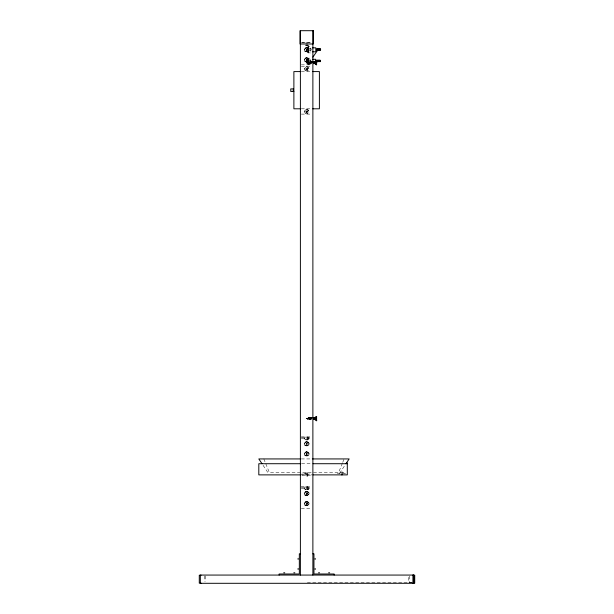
<?xml version="1.0" encoding="UTF-8"?>
<svg xmlns="http://www.w3.org/2000/svg" width="614" height="614" viewBox="0 0 614 614"><rect width="100%" height="100%" fill="white"/><g stroke="black" fill="none" stroke-linecap="round" stroke-linejoin="round"><path stroke-width="0.46" stroke-dasharray="3.07 2.3" d="M308.543 61.699C307.829 60.456 309.233 65.214 309.963 62.26C310.607 61.285 311.006 65.115 311.49 62.474C311.528 62.567 308.205 65.053 305.964 62.705C310.208 61.484 307.407 63.035 306.578 62.843C307.353 61.277 308.144 64.777 308.55 61.96M308.573 418.548L308.428 417.343L307.675 419.047L307.046 418.234L305.964 418.548L310.999 419.347L311.544 417.927L310.577 419.331L309.694 417.819L308.972 419.331L308.312 417.52M308.182 62.068C308.558 63.135 306.877 63.825 308.059 63.158M308.428 418.027C307.645 418.771 307.491 420.183 308.619 417.766C309.379 421.526 310.208 415.594 311.006 419.331M308.312 61.684L308.428 62.191M342.366 463.255L338.529 472.757L269.439 472.757L265.601 463.255M342.712 462.388L344.109 458.934M310.362 62.091C309.433 60.034 309.517 66.343 308.573 62.712M311.597 61.461C310.385 67.456 310.538 59.251 308.811 63.342M310.362 417.927C309.433 415.716 309.74 421.396 308.811 419.178M311.597 417.297L310.791 419.815L310.415 419.178M309.617 62.091L309.909 61.523M309.272 63.91L309.563 63.342M311.221 62.091L311.513 61.523M310.876 63.91L311.168 63.342M309.617 417.927L309.909 417.359M309.272 419.753L309.563 419.178M311.221 417.927L311.513 417.359M310.876 419.753L311.168 419.178M307.583 419.124C306.202 417.973 306.739 418.211 308.059 418.994M307.86 63.465L307.23 62.329L306.455 62.858M307.86 419.301L307.522 418.955M339.588 473.287L344.907 465.312M307.944 46.802L307.875 52.681L310.761 53.011L310.761 46.595L307.944 46.802L307.944 52.804M307.944 58.292L307.875 64.171L310.761 64.493L310.761 58.084L307.944 58.292L307.944 64.286M306.455 418.694L308.604 417.758M307.837 51.668L308.366 51.131M307.837 63.15L308.366 62.62M305.511 439.808L307.468 439.962L308.88 438.741M305.511 473.018L304.475 474.085M344.093 473.287C343.541 471.552 340.233 471.552 339.688 473.287M308.558 439.325L307.844 439.808M304.805 473.494L307.468 472.864L308.88 474.085M305.488 489.496L307.476 489.65L308.888 488.429M340.01 472.696L340.724 472.22M308.182 489.289L308.535 489.02L307.852 489.496L308.22 489.289M307.445 45.451L307.814 45.236L304.774 45.236L305.488 45.72L304.774 45.236M307.821 45.72L308.535 45.236L307.437 45.873L305.112 45.451M311.797 61.914L308.274 62.045M308.274 417.881L311.797 417.75M306.885 62.574L307.153 62.459M306.355 47.501C298.55 55.13 316.387 50.356 305.81 47.646C299.924 54.968 315.051 50.793 306.371 47.501A2.218 2.218 0 0 0 306.371 51.898M306.355 57.593C298.55 65.222 316.379 60.456 305.81 57.747C299.924 65.069 315.059 60.886 306.371 57.601A2.218 2.218 0 0 0 306.371 61.999M306.386 441.589C298.573 449.218 316.41 444.444 305.833 441.735C299.954 449.057 315.082 444.881 306.394 441.589A2.218 2.218 0 0 0 306.394 445.987M306.386 451.681C298.573 459.31 316.41 454.544 305.833 451.835C299.954 459.149 315.082 454.982 306.394 451.689A2.218 2.218 0 0 0 306.394 456.087M306.355 491.277C298.55 498.906 316.387 494.14 305.81 491.43C299.924 498.745 315.051 494.577 306.371 491.284A2.218 2.218 0 0 0 306.371 495.682M306.355 501.377C298.55 509.006 316.387 504.232 305.81 501.531C299.924 508.845 315.051 504.67 306.371 501.377A2.218 2.218 0 0 0 306.371 505.775M306.394 66.742C298.627 73.219 315.542 71.001 306.394 66.742A2.218 2.218 0 0 0 306.386 71.14M306.394 109.261C298.627 115.739 315.542 113.521 306.394 109.261A2.218 2.218 0 0 0 306.386 113.659M308.136 62.144L308.75 62.075M307.253 418.211L307.153 418.295M308.136 417.988L308.619 417.858M292.064 90.496L292.064 89.897M308.028 62.398L311.152 62.352M301.374 42.604L311.897 42.604M302.057 42.842L311.221 42.842M305.749 42.919L306.808 42.919M308.366 48.744L311.152 48.744M310.761 49.803L312.089 49.803M308.366 50.87L311.152 50.87M308.366 60.226L311.152 60.226M310.761 61.285L312.089 61.285M301.297 64.846L311.927 64.846M301.32 66.281L311.95 66.281M301.32 71.592L311.95 71.592M301.32 108.801L311.95 108.801M301.32 114.112L311.95 114.112M301.29 436.876L311.183 436.876M301.282 437.675L311.989 437.675M301.32 438.741L311.95 438.741M301.32 458.934L312.065 458.934M301.62 463.716L311.137 463.716M337.201 473.287L346.496 473.287M301.62 474.085L311.137 474.085M300.392 474.883L312.027 474.883M302.057 475.62L311.221 475.62M301.136 486.626L311.221 486.626M307.184 486.963L307.184 489.65L307.215 486.963L306.117 486.963L306.117 489.65M301.282 487.37L311.989 487.37M301.297 488.429L311.927 488.429M301.297 508.63L311.927 508.63M412.086 582.371L408.678 582.371L408.678 575.993M307.361 582.502L411.979 582.502M310.999 63.511L310.415 63.342M307.422 418.771L308.121 418.871M305.902 489.65L305.12 489.289M309.111 419.753L308.543 417.535M305.511 439.808L304.475 438.741M304.774 489.02L305.158 489.289L304.452 488.429M307.837 47.946L308.366 48.475M307.837 59.428L308.366 59.957M263.061 465.312L268.372 473.287M310.07 61.523L310.715 63.91M309.111 63.91L308.627 61.976M310.07 417.359L310.715 419.753M263.851 458.934L265.248 462.388M409.408 575.993L409.408 582.371M342.42 472.066L342.42 474.752M341.361 472.066L341.361 474.752M308.366 46.595L308.366 53.011M308.366 58.084L308.366 64.493M308.474 487.37L308.458 488.429M308.228 46.618L308.228 52.996M308.228 58.1L308.228 64.478M308.098 46.672L308.098 52.942M308.098 58.153L308.098 64.424M307.43 436.876L307.437 437.675M307.43 474.085L307.43 476.525L305.849 476.525L305.849 474.085M307.407 486.572L307.407 487.37M307.207 439.962L307.207 437.268L306.148 437.268L306.148 439.962M307.207 472.864L307.207 475.551M307.184 43.18L307.184 45.873M306.117 43.18L306.117 45.873M306.148 472.864L306.148 475.551M305.841 436.876L305.841 437.675M305.818 486.572L305.81 487.37M304.751 487.37L304.751 488.429M205.322 575.993L205.322 581.458M204.592 575.993L204.592 581.458M306.977 109.261A2.218 2.218 0 0 1 306.962 113.659M306.977 66.742A2.218 2.218 0 0 1 306.962 71.14M306.939 501.377A2.218 2.218 0 0 1 306.939 505.775M306.939 491.277A2.218 2.218 0 0 1 306.939 495.682M306.962 441.581A2.218 2.218 0 0 1 306.962 445.987M306.962 451.681A2.218 2.218 0 0 1 306.962 456.087M306.939 57.593A2.218 2.218 0 0 1 306.939 61.999M306.939 47.493A2.218 2.218 0 0 1 306.939 51.898M306.125 59.727C307.246 61.692 307.246 57.9 306.125 59.865C307.261 61.515 307.345 58.084 306.125 59.727M306.125 49.634C307.246 51.599 307.246 47.808 306.125 49.772C307.261 51.415 307.345 47.984 306.125 49.634M306.148 68.868C307.061 70.817 307.545 67.233 306.148 68.868M306.148 111.387C307.061 113.337 307.545 109.752 306.148 111.387M306.148 453.815C307.269 455.78 307.269 451.988 306.148 453.953C307.299 455.596 307.361 452.173 306.148 453.815M306.148 443.722C307.269 445.687 307.269 441.896 306.148 443.861C307.299 445.503 307.361 442.08 306.148 443.722M306.125 503.511C307.246 505.476 307.246 501.684 306.125 503.649C307.261 505.291 307.345 501.868 306.125 503.511M306.125 493.41C307.246 495.375 307.246 491.584 306.125 493.549C307.261 495.199 307.345 491.768 306.125 493.41M308.497 438.741L308.497 437.675L308.489 438.741M304.79 438.741L304.79 437.675L304.782 438.741M306.186 112.101A0.806 0.806 0 0 0 307.484 111.564A0.806 0.806 0 0 0 306.371 110.712A0.806 0.806 0 0 0 306.186 112.101M306.186 69.582A0.806 0.806 0 0 0 307.484 69.052A0.806 0.806 0 0 0 306.371 68.192A0.806 0.806 0 0 0 306.186 69.582M306.11 112.377A1.059 1.059 0 0 0 307.698 111.456A1.059 1.059 0 0 0 306.11 110.535A1.059 1.059 0 0 0 306.11 112.377M306.11 69.858A1.059 1.059 0 0 0 307.698 68.937A1.059 1.059 0 0 0 306.11 68.016A1.059 1.059 0 0 0 306.11 69.858M306.163 504.217A0.806 0.806 0 0 0 307.453 503.68A0.806 0.806 0 0 0 306.34 502.828A0.806 0.806 0 0 0 306.163 504.217A0.798 0.798 0 0 0 307.407 503.61A0.798 0.798 0 0 0 306.24 502.874A0.798 0.798 0 0 0 306.186 504.255M306.163 494.124A0.806 0.806 0 0 0 307.453 493.579A0.806 0.806 0 0 0 306.34 492.735A0.806 0.806 0 0 0 306.163 494.124M306.24 444.482A0.798 0.798 0 0 0 307.437 443.792A0.798 0.798 0 0 0 306.24 443.101A0.798 0.798 0 0 0 306.24 444.482M306.209 454.56A0.798 0.798 0 0 0 307.437 453.915A0.798 0.798 0 0 0 306.263 453.178A0.798 0.798 0 0 0 306.209 454.56M306.163 60.441A0.806 0.806 0 0 0 307.453 59.896A0.806 0.806 0 0 0 306.34 59.051A0.806 0.806 0 0 0 306.163 60.441A0.798 0.798 0 0 0 307.407 59.888A0.798 0.798 0 0 0 306.294 59.067A0.798 0.798 0 0 0 306.14 60.441M306.163 50.34A0.806 0.806 0 0 0 307.453 49.803A0.806 0.806 0 0 0 306.34 48.951A0.806 0.806 0 0 0 306.163 50.34M305.542 455.388A1.857 1.857 0 0 0 308.489 454.084A1.857 1.857 0 0 0 305.879 452.188A1.857 1.857 0 0 0 305.542 455.388M305.665 445.373A1.857 1.857 0 0 0 308.497 443.838A1.857 1.857 0 0 0 305.749 442.157A1.857 1.857 0 0 0 305.665 445.373M305.642 51.284A1.857 1.857 0 0 0 308.474 49.749A1.857 1.857 0 0 0 305.726 48.069A1.857 1.857 0 0 0 305.642 51.284M305.519 61.3A1.857 1.857 0 0 0 308.458 59.995A1.857 1.857 0 0 0 305.856 58.1A1.857 1.857 0 0 0 305.519 61.3M305.519 505.084A1.857 1.857 0 0 0 308.458 503.772A1.857 1.857 0 0 0 305.856 501.876A1.857 1.857 0 0 0 305.519 505.084M305.642 495.068A1.857 1.857 0 0 0 308.474 493.526A1.857 1.857 0 0 0 305.726 491.845A1.857 1.857 0 0 0 305.642 495.068M306.209 50.394A0.798 0.798 0 0 0 307.407 49.703A0.798 0.798 0 0 0 306.209 49.013A0.798 0.798 0 0 0 306.209 50.394M306.064 494.063A0.798 0.798 0 0 0 307.384 493.664A0.798 0.798 0 0 0 306.378 492.72A0.798 0.798 0 0 0 306.064 494.063"/><path stroke-width="0.92" d="M315.112 63.472L314.997 63.012M319.495 49.204L318.397 49.166L318.443 49.841M319.495 49.857L319.595 49.166M318.443 60.633C317.845 62.528 320.761 59.865 319.595 61.3M320.585 49.911L320.577 49.036M320.393 61.638L320.47 60.433M314.936 61.983L314.353 62.26L315.112 62.267M315.005 417.819L314.514 417.819L316.601 416.476L316.601 420.674M312.879 62.329C313.462 59.474 313.762 66.036 314.322 63.05M318.252 49.289L318.351 49.795M314.322 418.894C313.838 421.711 313.386 416.031 313.063 417.819M314.483 62.413L314.721 61.93M312.825 62.091C314.076 64.178 314.928 63.096 313.171 62.26M313.148 417.927L313.869 419.293L313.332 417.819M313.977 419.009L314.452 419.009M345.966 463.716L349.159 458.934L312.58 458.934M312.879 57.14L318.198 49.412M314.836 62.436L316.379 62.198M314.836 418.272C318.927 417.228 314.184 419.515 315.005 417.75M320.193 50.202L316.87 50.133L320.508 50.003M314.514 61.983L316.601 60.64L315.112 61.945M315.02 417.858L316.601 416.476M319.633 49.795L318.443 49.772M318.351 60.671L313.769 62.413M316.379 418.034C310.876 417.236 320.661 423.614 314.836 419.27M315.005 62.39L316.601 61.385M314.836 63.434L316.601 64.785L315.013 63.465M318.397 49.235L319.395 49.12M318.397 60.717L319.549 60.702M320.293 61.607L316.87 61.615M312.442 47.823L315.803 47.823L315.803 51.791L312.442 51.791M320.592 49.189L316.87 48.782L316.87 50.87M316.87 48.851L320.193 48.782M318.543 49.795L319.395 49.864M312.442 59.305L315.803 59.305L315.803 61.477M320.239 60.341L316.87 60.264L316.87 62.352M316.87 60.341L320.193 60.264M319.395 61.346L318.443 61.323M314.429 62.091L314.859 62.091M314.03 63.173L314.452 63.173M313.946 63.342L314.376 63.342M313.869 63.449L314.291 63.449M300.499 71.592L293.883 71.592L293.883 108.801L300.499 108.801M312.779 71.592L319.395 71.592L319.395 108.801L312.779 108.801M293.362 88.907L290.76 88.907L290.76 91.486L293.883 91.501M313.946 419.178L314.376 419.178M313.869 419.293L314.291 419.293M300.653 458.934L258.809 458.934L261.994 463.716M346.496 462.918L347.294 462.918L347.294 474.883L312.971 474.883M300.668 463.716L258.809 463.716L258.809 474.883L300.668 474.883M313.04 463.716L347.294 463.716M341.361 474.752L342.42 474.752M300.392 553.805L299.333 553.805L299.333 573.998L279.132 573.998L279.132 575.065M312.879 553.805L313.946 553.805L313.946 573.998L334.139 573.998L334.139 575.065M283.691 572.778L284.758 572.778M293.791 572.778L294.85 572.778M318.505 572.778L319.564 572.778M328.605 572.778L329.664 572.778M413.659 575.065L200.341 575.065L200.341 583.3L413.659 583.3M201.07 575.195L199.281 575.195L199.281 583.17L201.07 583.17M412.93 575.195L414.719 575.195L414.719 583.17L412.93 583.17M413.997 575.195L413.997 583.17M413.659 575.195L413.659 583.17M412.93 575.065L412.93 583.3M316.601 60.586L316.601 64.838M315.166 558.364L315.166 559.423M315.166 568.457L315.166 569.523M315.005 61.914L315.005 63.511M312.879 31.099L312.879 575.065M300.392 31.099L300.392 575.065M298.112 558.318L298.112 559.385M298.112 568.418L298.112 569.477M293.362 88.692L293.362 91.501M313.278 30.7L299.993 30.7L299.993 43.985L313.278 43.985L313.278 30.7"/></g></svg>
